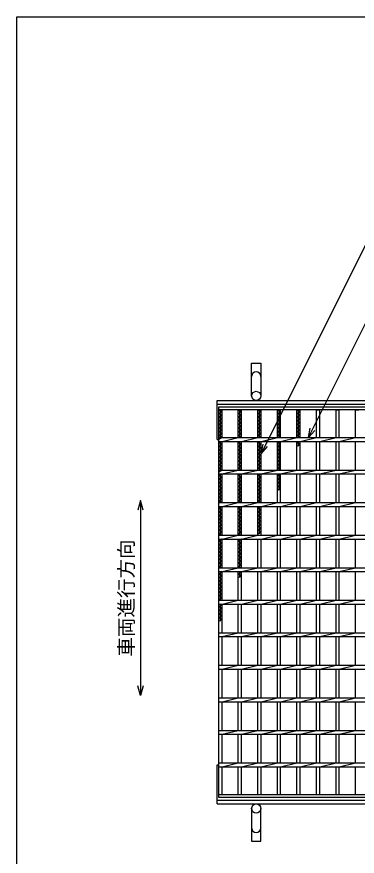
# Model space of a CAD drawing. Units: millimetres, scale not verified. Extents: x -1820 to 1731, y -1282 to 1054.
# Drawn here: x -1729 to -1206, y -236 to 1054 of the extents above; entities that cross this region are included whole.
import ezdxf
from ezdxf.enums import TextEntityAlignment as Align

# ---------------------------------------------------------------- set-up
doc = ezdxf.new("R2010")
doc.units = ezdxf.units.MM
doc.header["$LTSCALE"] = 10
for name, color, linetype, lineweight in [('0_2', 150, 'Continuous', 25), ('16', 3, 'Continuous', 25), ('19', 6, 'Continuous', 25), ('22', 4, 'Continuous', 25)]:
    doc.layers.add(name, color=color, linetype=linetype, lineweight=lineweight)
doc.styles.add('ベクトル', font='')
doc.styles.get('ベクトル').set_extended_font_data('ベクトル')

msp = doc.modelspace()

# ---------------------------------------------------------------- linework, layer by layer
at = {"layer": '0_2'}
for p, q in [((-1729, -1146.5), (-1729, 1053.5)), ((-1729, 1053.5), (1731, 1053.5))]:
    msp.add_line(p, q, dxfattribs=at)
at = {"layer": '0_2', "color": 4}
for p, q in [((-1539, 310.43), (-1543, 295.43)), ((-1535, 295.43), (-1539, 310.43)), ((-1539, 310.43), (-1539, 10.43)), ((-1539, 10.43), (-1543, 25.43)), ((-1535, 25.43), (-1539, 10.43))]:
    msp.add_line(p, q, dxfattribs=at)
at = {"layer": '16'}
for p, q in [((-1419, 454), (-424, 454)), ((-1419, 449.5), (-1419, 454)), ((-424, 449.5), (-1419, 449.5)), ((-1419, -141.5), (-1419, 449.5)), ((-1419, 449.5), (-1414, 449.5)), ((-1414, 446.7), (-1419, 449.5)), ((-1419, 443.9), (-1414, 446.7)), ((-1414, 441.1), (-1419, 443.9)), ((-1419, 438.3), (-1414, 441.1)), ((-1416.5, 407), (-1416.5, 449.5)), ((-1414, 407), (-1414, 449.5)), ((-1389, 407), (-1389, 449.5)), ((-1389, 449.5), (-1384, 449.5)), ((-1384, 446.7), (-1389, 449.5)), ((-1389, 443.9), (-1384, 446.7)), ((-1384, 441.1), (-1389, 443.9)), ((-1389, 438.3), (-1384, 441.1)), ((-1386.5, 407), (-1386.5, 449.5)), ((-1384, 407), (-1384, 449.5)), ((-1359, 407), (-1359, 449.5)), ((-1359, 449.5), (-1354, 449.5)), ((-1354, 446.7), (-1359, 449.5)), ((-1359, 443.9), (-1354, 446.7)), ((-1354, 441.1), (-1359, 443.9)), ((-1359, 438.3), (-1354, 441.1)), ((-1356.5, 407), (-1356.5, 449.5)), ((-1354, 407), (-1354, 449.5)), ((-1329, 407), (-1329, 449.5)), ((-1329, 449.5), (-1324, 449.5)), ((-1324, 446.7), (-1329, 449.5)), ((-1329, 443.9), (-1324, 446.7)), ((-1324, 441.1), (-1329, 443.9)), ((-1329, 438.3), (-1324, 441.1)), ((-1326.5, 407), (-1326.5, 449.5)), ((-1324, 407), (-1324, 449.5)), ((-1299, 407), (-1299, 449.5)), ((-1299, 449.5), (-1294, 449.5)), ((-1294, 446.7), (-1299, 449.5)), ((-1299, 443.9), (-1294, 446.7)), ((-1294, 441.1), (-1299, 443.9)), ((-1299, 438.3), (-1294, 441.1)), ((-1296.5, 407), (-1296.5, 449.5)), ((-1294, 407), (-1294, 449.5)), ((-1269, 407), (-1269, 449.5)), ((-1269, 449.5), (-1264, 449.5)), ((-1264, 407), (-1264, 449.5)), ((-1239, 407), (-1239, 449.5)), ((-1239, 449.5), (-1234, 449.5)), ((-1234, 407), (-1234, 449.5)), ((-1209, 407), (-1209, 449.5)), ((-1209, 449.5), (-1204, 449.5)), ((-1414, 435.5), (-1419, 438.3)), ((-1419, 432.7), (-1414, 435.5)), ((-1414, 429.9), (-1419, 432.7)), ((-1419, 427.1), (-1414, 429.9)), ((-1414, 424.3), (-1419, 427.1)), ((-1384, 435.5), (-1389, 438.3)), ((-1389, 432.7), (-1384, 435.5)), ((-1384, 429.9), (-1389, 432.7)), ((-1389, 427.1), (-1384, 429.9)), ((-1384, 424.3), (-1389, 427.1)), ((-1354, 435.5), (-1359, 438.3)), ((-1359, 432.7), (-1354, 435.5)), ((-1354, 429.9), (-1359, 432.7)), ((-1359, 427.1), (-1354, 429.9)), ((-1354, 424.3), (-1359, 427.1)), ((-1324, 435.5), (-1329, 438.3)), ((-1329, 432.7), (-1324, 435.5)), ((-1324, 429.9), (-1329, 432.7)), ((-1329, 427.1), (-1324, 429.9)), ((-1324, 424.3), (-1329, 427.1)), ((-1294, 435.5), (-1299, 438.3)), ((-1299, 432.7), (-1294, 435.5)), ((-1294, 429.9), (-1299, 432.7)), ((-1299, 427.1), (-1294, 429.9)), ((-1294, 424.3), (-1299, 427.1)), ((-1419, 421.5), (-1414, 424.3)), ((-1414, 418.7), (-1419, 421.5)), ((-1419, 415.9), (-1414, 418.7)), ((-1414, 413.1), (-1419, 415.9)), ((-1419, 410.3), (-1414, 413.1)), ((-1389, 421.5), (-1384, 424.3)), ((-1384, 418.7), (-1389, 421.5)), ((-1389, 415.9), (-1384, 418.7)), ((-1384, 413.1), (-1389, 415.9)), ((-1389, 410.3), (-1384, 413.1)), ((-1359, 421.5), (-1354, 424.3)), ((-1354, 418.7), (-1359, 421.5)), ((-1359, 415.9), (-1354, 418.7)), ((-1354, 413.1), (-1359, 415.9)), ((-1359, 410.3), (-1354, 413.1)), ((-1329, 421.5), (-1324, 424.3)), ((-1324, 418.7), (-1329, 421.5)), ((-1329, 415.9), (-1324, 418.7)), ((-1324, 413.1), (-1329, 415.9)), ((-1329, 410.3), (-1324, 413.1)), ((-1299, 421.5), (-1294, 424.3)), ((-1294, 418.7), (-1299, 421.5)), ((-1299, 415.9), (-1294, 418.7)), ((-1294, 413.1), (-1299, 415.9)), ((-1299, 410.3), (-1294, 413.1)), ((-1414, 407.5), (-1419, 410.3)), ((-1419, 404.7), (-1414, 407.5)), ((-1419, 407), (-424, 407)), ((-1419, 401), (-1419, 407)), ((-1419, 401), (-424, 401)), ((-1419, 399.1), (-1415.61, 401)), ((-1416.5, 357), (-1416.5, 401)), ((-1414, 401), (-1389, 407)), ((-1414, 357), (-1414, 401)), ((-1384, 407.5), (-1389, 410.3)), ((-1389, 357), (-1389, 401)), ((-1389, 399.1), (-1385.61, 401)), ((-1386.5, 357), (-1386.5, 401)), ((-1384.89, 407), (-1384, 407.5)), ((-1384, 401), (-1359, 407)), ((-1384, 357), (-1384, 401)), ((-1354, 407.5), (-1359, 410.3)), ((-1359, 357), (-1359, 401)), ((-1359, 399.1), (-1355.61, 401)), ((-1356.5, 357), (-1356.5, 401)), ((-1354.89, 407), (-1354, 407.5)), ((-1354, 401), (-1329, 407)), ((-1354, 357), (-1354, 401)), ((-1324, 407.5), (-1329, 410.3)), ((-1329, 357), (-1329, 401)), ((-1329, 399.1), (-1325.61, 401)), ((-1326.5, 357), (-1326.5, 401)), ((-1324.89, 407), (-1324, 407.5)), ((-1324, 401), (-1299, 407)), ((-1324, 357), (-1324, 401)), ((-1294, 407.5), (-1299, 410.3)), ((-1299, 357), (-1299, 401)), ((-1299, 399.1), (-1295.61, 401)), ((-1296.5, 393.5), (-1296.5, 401)), ((-1294.89, 407), (-1294, 407.5)), ((-1294, 401), (-1269, 407)), ((-1294, 357), (-1294, 401)), ((-1269, 357), (-1269, 401)), ((-1264, 401), (-1239, 407)), ((-1264, 357), (-1264, 401)), ((-1239, 357), (-1239, 401)), ((-1234, 401), (-1209, 407)), ((-1234, 357), (-1234, 401)), ((-1209, 357), (-1209, 401)), ((-1414, 396.3), (-1419, 399.1)), ((-1419, 393.5), (-1414, 396.3)), ((-1414, 390.7), (-1419, 393.5)), ((-1419, 387.9), (-1414, 390.7)), ((-1414, 385.1), (-1419, 387.9)), ((-1384, 396.3), (-1389, 399.1)), ((-1389, 393.5), (-1384, 396.3)), ((-1384, 390.7), (-1389, 393.5)), ((-1389, 387.9), (-1384, 390.7)), ((-1384, 385.1), (-1389, 387.9)), ((-1354, 396.3), (-1359, 399.1)), ((-1359, 393.5), (-1354, 396.3)), ((-1354, 390.7), (-1359, 393.5)), ((-1359, 387.9), (-1354, 390.7)), ((-1354, 385.1), (-1359, 387.9)), ((-1324, 396.3), (-1329, 399.1)), ((-1329, 393.5), (-1324, 396.3)), ((-1324, 390.7), (-1329, 393.5)), ((-1329, 387.9), (-1324, 390.7)), ((-1324, 385.1), (-1329, 387.9)), ((-1294, 396.3), (-1299, 399.1)), ((-1299, 393.5), (-1294, 396.3)), ((-1419, 382.3), (-1414, 385.1)), ((-1414, 379.5), (-1419, 382.3)), ((-1419, 376.7), (-1414, 379.5)), ((-1414, 373.9), (-1419, 376.7)), ((-1389, 382.3), (-1384, 385.1)), ((-1384, 379.5), (-1389, 382.3)), ((-1389, 376.7), (-1384, 379.5)), ((-1384, 373.9), (-1389, 376.7)), ((-1359, 382.3), (-1354, 385.1)), ((-1354, 379.5), (-1359, 382.3)), ((-1359, 376.7), (-1354, 379.5)), ((-1354, 373.9), (-1359, 376.7)), ((-1329, 382.3), (-1324, 385.1)), ((-1324, 379.5), (-1329, 382.3)), ((-1329, 376.7), (-1324, 379.5)), ((-1324, 373.9), (-1329, 376.7)), ((-1419, 371.1), (-1414, 373.9)), ((-1414, 368.3), (-1419, 371.1)), ((-1419, 365.5), (-1414, 368.3)), ((-1414, 362.7), (-1419, 365.5)), ((-1419, 359.9), (-1414, 362.7)), ((-1389, 371.1), (-1384, 373.9)), ((-1384, 368.3), (-1389, 371.1)), ((-1389, 365.5), (-1384, 368.3)), ((-1384, 362.7), (-1389, 365.5)), ((-1389, 359.9), (-1384, 362.7)), ((-1359, 371.1), (-1354, 373.9)), ((-1354, 368.3), (-1359, 371.1)), ((-1359, 365.5), (-1354, 368.3)), ((-1354, 362.7), (-1359, 365.5)), ((-1359, 359.9), (-1354, 362.7)), ((-1329, 371.1), (-1324, 373.9)), ((-1324, 368.3), (-1329, 371.1)), ((-1329, 365.5), (-1324, 368.3)), ((-1324, 362.7), (-1329, 365.5)), ((-1329, 359.9), (-1324, 362.7)), ((-1414, 357.1), (-1419, 359.9)), ((-1419, 354.3), (-1414, 357.1)), ((-1419, 357), (-424, 357)), ((-1419, 351), (-1419, 357)), ((-1419, 351), (-424, 351)), ((-1419, 348.7), (-1414.89, 351)), ((-1414, 345.9), (-1419, 348.7)), ((-1416.5, 307), (-1416.5, 351)), ((-1414, 351), (-1389, 357)), ((-1414, 307), (-1414, 351)), ((-1384, 357.1), (-1389, 359.9)), ((-1389, 307), (-1389, 351)), ((-1389, 348.7), (-1384.89, 351)), ((-1384, 345.9), (-1389, 348.7)), ((-1386.5, 307), (-1386.5, 351)), ((-1384.18, 357), (-1384, 357.1)), ((-1384, 351), (-1359, 357)), ((-1384, 307), (-1384, 351)), ((-1354, 357.1), (-1359, 359.9)), ((-1359, 307), (-1359, 351)), ((-1359, 348.7), (-1354.89, 351)), ((-1354, 345.9), (-1359, 348.7)), ((-1356.5, 307), (-1356.5, 351)), ((-1354.18, 357), (-1354, 357.1)), ((-1354, 351), (-1329, 357)), ((-1354, 307), (-1354, 351)), ((-1324, 357.1), (-1329, 359.9)), ((-1329, 307), (-1329, 351)), ((-1329, 348.7), (-1324.89, 351)), ((-1324, 345.9), (-1329, 348.7)), ((-1326.5, 326.3), (-1326.5, 351)), ((-1324.18, 357), (-1324, 357.1)), ((-1324, 351), (-1299, 357)), ((-1324, 307), (-1324, 351)), ((-1299, 307), (-1299, 351)), ((-1294, 351), (-1269, 357)), ((-1294, 307), (-1294, 351)), ((-1269, 307), (-1269, 351)), ((-1264, 351), (-1239, 357)), ((-1264, 307), (-1264, 351)), ((-1239, 307), (-1239, 351)), ((-1234, 351), (-1209, 357)), ((-1234, 307), (-1234, 351)), ((-1209, 307), (-1209, 351)), ((-1419, 343.1), (-1414, 345.9)), ((-1414, 340.3), (-1419, 343.1)), ((-1419, 337.5), (-1414, 340.3)), ((-1414, 334.7), (-1419, 337.5)), ((-1389, 343.1), (-1384, 345.9)), ((-1384, 340.3), (-1389, 343.1)), ((-1389, 337.5), (-1384, 340.3)), ((-1384, 334.7), (-1389, 337.5)), ((-1359, 343.1), (-1354, 345.9)), ((-1354, 340.3), (-1359, 343.1)), ((-1359, 337.5), (-1354, 340.3)), ((-1354, 334.7), (-1359, 337.5)), ((-1329, 343.1), (-1324, 345.9)), ((-1324, 340.3), (-1329, 343.1)), ((-1329, 337.5), (-1324, 340.3)), ((-1324, 334.7), (-1329, 337.5)), ((-1419, 331.9), (-1414, 334.7)), ((-1414, 329.1), (-1419, 331.9)), ((-1419, 326.3), (-1414, 329.1)), ((-1414, 323.5), (-1419, 326.3)), ((-1419, 320.7), (-1414, 323.5)), ((-1389, 331.9), (-1384, 334.7)), ((-1384, 329.1), (-1389, 331.9)), ((-1389, 326.3), (-1384, 329.1)), ((-1384, 323.5), (-1389, 326.3)), ((-1389, 320.7), (-1384, 323.5)), ((-1359, 331.9), (-1354, 334.7)), ((-1354, 329.1), (-1359, 331.9)), ((-1359, 326.3), (-1354, 329.1)), ((-1354, 323.5), (-1359, 326.3)), ((-1359, 320.7), (-1354, 323.5)), ((-1329, 331.9), (-1324, 334.7)), ((-1324, 329.1), (-1329, 331.9)), ((-1329, 326.3), (-1324, 329.1)), ((-1414, 317.9), (-1419, 320.7)), ((-1419, 315.1), (-1414, 317.9)), ((-1414, 312.3), (-1419, 315.1)), ((-1419, 309.5), (-1414, 312.3)), ((-1384, 317.9), (-1389, 320.7)), ((-1389, 315.1), (-1384, 317.9)), ((-1384, 312.3), (-1389, 315.1)), ((-1389, 309.5), (-1384, 312.3)), ((-1354, 317.9), (-1359, 320.7)), ((-1359, 315.1), (-1354, 317.9)), ((-1354, 312.3), (-1359, 315.1)), ((-1359, 309.5), (-1354, 312.3)), ((-1414.54, 307), (-1419, 309.5)), ((-1419, 307), (-424, 307)), ((-1419, 301), (-1419, 307)), ((-1419, 301), (-424, 301)), ((-1419, 298.3), (-1414.18, 301)), ((-1414, 295.5), (-1419, 298.3)), ((-1416.5, 257), (-1416.5, 301)), ((-1414, 301), (-1389, 307)), ((-1414, 257), (-1414, 301)), ((-1384.54, 307), (-1389, 309.5)), ((-1389, 257), (-1389, 301)), ((-1389, 298.3), (-1384.18, 301)), ((-1384, 295.5), (-1389, 298.3)), ((-1386.5, 257), (-1386.5, 301)), ((-1384, 301), (-1359, 307)), ((-1384, 257), (-1384, 301)), ((-1354.54, 307), (-1359, 309.5)), ((-1359, 257), (-1359, 301)), ((-1359, 298.3), (-1354.18, 301)), ((-1354, 295.5), (-1359, 298.3)), ((-1356.5, 259.1), (-1356.5, 301)), ((-1354, 301), (-1329, 307)), ((-1354, 257), (-1354, 301)), ((-1329, 257), (-1329, 301)), ((-1324, 301), (-1299, 307)), ((-1324, 257), (-1324, 301)), ((-1299, 257), (-1299, 301)), ((-1294, 301), (-1269, 307)), ((-1294, 257), (-1294, 301)), ((-1269, 257), (-1269, 301)), ((-1264, 301), (-1239, 307)), ((-1264, 257), (-1264, 301)), ((-1239, 257), (-1239, 301)), ((-1234, 301), (-1209, 307)), ((-1234, 257), (-1234, 301)), ((-1209, 257), (-1209, 301)), ((-1419, 292.7), (-1414, 295.5)), ((-1414, 289.9), (-1419, 292.7)), ((-1419, 287.1), (-1414, 289.9)), ((-1414, 284.3), (-1419, 287.1)), ((-1419, 281.5), (-1414, 284.3)), ((-1389, 292.7), (-1384, 295.5)), ((-1384, 289.9), (-1389, 292.7)), ((-1389, 287.1), (-1384, 289.9)), ((-1384, 284.3), (-1389, 287.1)), ((-1389, 281.5), (-1384, 284.3)), ((-1359, 292.7), (-1354, 295.5)), ((-1354, 289.9), (-1359, 292.7)), ((-1359, 287.1), (-1354, 289.9)), ((-1354, 284.3), (-1359, 287.1)), ((-1359, 281.5), (-1354, 284.3)), ((-1414, 278.7), (-1419, 281.5)), ((-1419, 275.9), (-1414, 278.7)), ((-1414, 273.1), (-1419, 275.9)), ((-1419, 270.3), (-1414, 273.1)), ((-1384, 278.7), (-1389, 281.5)), ((-1389, 275.9), (-1384, 278.7)), ((-1384, 273.1), (-1389, 275.9)), ((-1389, 270.3), (-1384, 273.1)), ((-1354, 278.7), (-1359, 281.5)), ((-1359, 275.9), (-1354, 278.7)), ((-1354, 273.1), (-1359, 275.9)), ((-1359, 270.3), (-1354, 273.1)), ((-1414, 267.5), (-1419, 270.3)), ((-1419, 264.7), (-1414, 267.5)), ((-1414, 261.9), (-1419, 264.7)), ((-1419, 259.1), (-1414, 261.9)), ((-1415.25, 257), (-1419, 259.1)), ((-1384, 267.5), (-1389, 270.3)), ((-1389, 264.7), (-1384, 267.5)), ((-1384, 261.9), (-1389, 264.7)), ((-1389, 259.1), (-1384, 261.9)), ((-1385.25, 257), (-1389, 259.1)), ((-1354, 267.5), (-1359, 270.3)), ((-1359, 264.7), (-1354, 267.5)), ((-1354, 261.9), (-1359, 264.7)), ((-1359, 259.1), (-1354, 261.9)), ((-1419, 257), (-424, 257)), ((-1419, 251), (-1419, 257)), ((-1419, 251), (-424, 251)), ((-1419, 247.9), (-1414, 250.7)), ((-1414, 245.1), (-1419, 247.9)), ((-1419, 242.3), (-1414, 245.1)), ((-1416.5, 207), (-1416.5, 251)), ((-1414, 250.7), (-1414.54, 251)), ((-1414, 251), (-1389, 257)), ((-1414, 207), (-1414, 251)), ((-1389, 207), (-1389, 251)), ((-1389, 247.9), (-1384, 250.7)), ((-1384, 245.1), (-1389, 247.9)), ((-1389, 242.3), (-1384, 245.1)), ((-1386.5, 207), (-1386.5, 251)), ((-1384, 250.7), (-1384.54, 251)), ((-1384, 251), (-1359, 257)), ((-1384, 207), (-1384, 251)), ((-1359, 207), (-1359, 251)), ((-1354, 251), (-1329, 257)), ((-1354, 207), (-1354, 251)), ((-1329, 207), (-1329, 251)), ((-1324, 251), (-1299, 257)), ((-1324, 207), (-1324, 251)), ((-1299, 207), (-1299, 251)), ((-1294, 251), (-1269, 257)), ((-1294, 207), (-1294, 251)), ((-1269, 207), (-1269, 251)), ((-1264, 251), (-1239, 257)), ((-1264, 207), (-1264, 251)), ((-1239, 207), (-1239, 251)), ((-1234, 251), (-1209, 257)), ((-1234, 207), (-1234, 251)), ((-1209, 207), (-1209, 251)), ((-1414, 239.5), (-1419, 242.3)), ((-1419, 236.7), (-1414, 239.5)), ((-1414, 233.9), (-1419, 236.7)), ((-1419, 231.1), (-1414, 233.9)), ((-1384, 239.5), (-1389, 242.3)), ((-1389, 236.7), (-1384, 239.5)), ((-1384, 233.9), (-1389, 236.7)), ((-1389, 231.1), (-1384, 233.9)), ((-1414, 228.3), (-1419, 231.1)), ((-1419, 225.5), (-1414, 228.3)), ((-1414, 222.7), (-1419, 225.5)), ((-1419, 219.9), (-1414, 222.7)), ((-1414, 217.1), (-1419, 219.9)), ((-1384, 228.3), (-1389, 231.1)), ((-1389, 225.5), (-1384, 228.3)), ((-1384, 222.7), (-1389, 225.5)), ((-1389, 219.9), (-1384, 222.7)), ((-1384, 217.1), (-1389, 219.9)), ((-1419, 214.3), (-1414, 217.1)), ((-1414, 211.5), (-1419, 214.3)), ((-1419, 208.7), (-1414, 211.5)), ((-1415.96, 207), (-1419, 208.7)), ((-1419, 207), (-424, 207)), ((-1419, 201), (-1419, 207)), ((-1414, 201), (-1389, 207)), ((-1389, 214.3), (-1384, 217.1)), ((-1384, 211.5), (-1389, 214.3)), ((-1389, 208.7), (-1384, 211.5)), ((-1385.96, 207), (-1389, 208.7)), ((-1384, 201), (-1359, 207)), ((-1354, 201), (-1329, 207)), ((-1324, 201), (-1299, 207)), ((-1294, 201), (-1269, 207)), ((-1264, 201), (-1239, 207)), ((-1234, 201), (-1209, 207)), ((-1419, 201), (-424, 201)), ((-1419, 197.5), (-1414, 200.3)), ((-1414, 194.7), (-1419, 197.5)), ((-1419, 191.9), (-1414, 194.7)), ((-1416.5, 157), (-1416.5, 201)), ((-1414, 200.3), (-1415.25, 201)), ((-1414, 157), (-1414, 201)), ((-1389, 157), (-1389, 201)), ((-1389, 197.5), (-1384, 200.3)), ((-1384, 194.7), (-1389, 197.5)), ((-1389, 191.9), (-1384, 194.7)), ((-1386.5, 191.9), (-1386.5, 201)), ((-1384, 200.3), (-1385.25, 201)), ((-1384, 157), (-1384, 201)), ((-1359, 157), (-1359, 201)), ((-1354, 157), (-1354, 201)), ((-1329, 157), (-1329, 201)), ((-1324, 157), (-1324, 201)), ((-1299, 157), (-1299, 201)), ((-1294, 157), (-1294, 201)), ((-1269, 157), (-1269, 201)), ((-1264, 157), (-1264, 201)), ((-1239, 157), (-1239, 201)), ((-1234, 157), (-1234, 201)), ((-1209, 157), (-1209, 201)), ((-1414, 189.1), (-1419, 191.9)), ((-1419, 186.3), (-1414, 189.1)), ((-1414, 183.5), (-1419, 186.3)), ((-1419, 180.7), (-1414, 183.5)), ((-1414, 177.9), (-1419, 180.7)), ((-1419, 175.1), (-1414, 177.9)), ((-1414, 172.3), (-1419, 175.1)), ((-1419, 169.5), (-1414, 172.3)), ((-1414, 166.7), (-1419, 169.5)), ((-1419, 163.9), (-1414, 166.7)), ((-1414, 161.1), (-1419, 163.9)), ((-1419, 158.3), (-1414, 161.1)), ((-1416.68, 157), (-1419, 158.3)), ((-1419, 157), (-424, 157)), ((-1419, 151), (-1419, 157)), ((-1414, 151), (-1389, 157)), ((-1384, 151), (-1359, 157)), ((-1354, 151), (-1329, 157)), ((-1324, 151), (-1299, 157)), ((-1294, 151), (-1269, 157)), ((-1264, 151), (-1239, 157)), ((-1234, 151), (-1209, 157)), ((-1419, 151), (-424, 151)), ((-1419, 147.1), (-1414, 149.9)), ((-1414, 144.3), (-1419, 147.1)), ((-1419, 141.5), (-1414, 144.3)), ((-1416.5, 124.7), (-1416.5, 151)), ((-1414, 149.9), (-1415.96, 151)), ((-1414, 107), (-1414, 151)), ((-1389, 107), (-1389, 151)), ((-1384, 107), (-1384, 151)), ((-1359, 107), (-1359, 151)), ((-1354, 107), (-1354, 151)), ((-1329, 107), (-1329, 151)), ((-1324, 107), (-1324, 151)), ((-1299, 107), (-1299, 151)), ((-1294, 107), (-1294, 151)), ((-1269, 107), (-1269, 151)), ((-1264, 107), (-1264, 151)), ((-1239, 107), (-1239, 151)), ((-1234, 107), (-1234, 151)), ((-1209, 107), (-1209, 151)), ((-1414, 138.7), (-1419, 141.5)), ((-1419, 135.9), (-1414, 138.7)), ((-1414, 133.1), (-1419, 135.9)), ((-1419, 130.3), (-1414, 133.1)), ((-1414, 127.5), (-1419, 130.3)), ((-1419, 124.7), (-1414, 127.5)), ((-1419, 107), (-424, 107)), ((-1419, 101), (-1419, 107)), ((-1414, 101), (-1389, 107)), ((-1384, 101), (-1359, 107)), ((-1354, 101), (-1329, 107)), ((-1324, 101), (-1299, 107)), ((-1294, 101), (-1269, 107)), ((-1264, 101), (-1239, 107)), ((-1234, 101), (-1209, 107)), ((-1419, 101), (-424, 101)), ((-1414, 57), (-1414, 101)), ((-1389, 57), (-1389, 101)), ((-1384, 57), (-1384, 101)), ((-1359, 57), (-1359, 101)), ((-1354, 57), (-1354, 101)), ((-1329, 57), (-1329, 101)), ((-1324, 57), (-1324, 101)), ((-1299, 57), (-1299, 101)), ((-1294, 57), (-1294, 101)), ((-1269, 57), (-1269, 101)), ((-1264, 57), (-1264, 101)), ((-1239, 57), (-1239, 101)), ((-1234, 57), (-1234, 101)), ((-1209, 57), (-1209, 101)), ((-1419, 57), (-424, 57)), ((-1419, 51), (-1419, 57)), ((-1414, 51), (-1389, 57)), ((-1384, 51), (-1359, 57)), ((-1354, 51), (-1329, 57)), ((-1324, 51), (-1299, 57)), ((-1294, 51), (-1269, 57)), ((-1264, 51), (-1239, 57)), ((-1234, 51), (-1209, 57)), ((-1419, 51), (-424, 51)), ((-1414, 7), (-1414, 51)), ((-1389, 7), (-1389, 51)), ((-1384, 7), (-1384, 51)), ((-1359, 7), (-1359, 51)), ((-1354, 7), (-1354, 51)), ((-1329, 7), (-1329, 51)), ((-1324, 7), (-1324, 51)), ((-1299, 7), (-1299, 51)), ((-1294, 7), (-1294, 51)), ((-1269, 7), (-1269, 51)), ((-1264, 7), (-1264, 51)), ((-1239, 7), (-1239, 51)), ((-1234, 7), (-1234, 51)), ((-1209, 7), (-1209, 51)), ((-1419, 7), (-424, 7)), ((-1419, 1), (-1419, 7)), ((-1419, 1), (-424, 1)), ((-1414, 1), (-1389, 7)), ((-1414, -43), (-1414, 1)), ((-1389, -43), (-1389, 1)), ((-1384, 1), (-1359, 7)), ((-1384, -43), (-1384, 1)), ((-1359, -43), (-1359, 1)), ((-1354, 1), (-1329, 7)), ((-1354, -43), (-1354, 1)), ((-1329, -43), (-1329, 1)), ((-1324, 1), (-1299, 7)), ((-1324, -43), (-1324, 1)), ((-1299, -43), (-1299, 1)), ((-1294, 1), (-1269, 7)), ((-1294, -43), (-1294, 1)), ((-1269, -43), (-1269, 1)), ((-1264, 1), (-1239, 7)), ((-1264, -43), (-1264, 1)), ((-1239, -43), (-1239, 1)), ((-1234, 1), (-1209, 7)), ((-1234, -43), (-1234, 1)), ((-1209, -43), (-1209, 1)), ((-1419, -43), (-424, -43)), ((-1419, -49), (-1419, -43)), ((-1419, -49), (-424, -49)), ((-1414, -49), (-1389, -43)), ((-1414, -93), (-1414, -49)), ((-1389, -93), (-1389, -49)), ((-1384, -49), (-1359, -43)), ((-1384, -93), (-1384, -49)), ((-1359, -93), (-1359, -49)), ((-1354, -49), (-1329, -43)), ((-1354, -93), (-1354, -49)), ((-1329, -93), (-1329, -49)), ((-1324, -49), (-1299, -43)), ((-1324, -93), (-1324, -49)), ((-1299, -93), (-1299, -49)), ((-1294, -49), (-1269, -43)), ((-1294, -93), (-1294, -49)), ((-1269, -93), (-1269, -49)), ((-1264, -49), (-1239, -43)), ((-1264, -93), (-1264, -49)), ((-1239, -93), (-1239, -49)), ((-1234, -49), (-1209, -43)), ((-1234, -93), (-1234, -49)), ((-1209, -93), (-1209, -49)), ((-1419, -93), (-424, -93)), ((-1419, -99), (-1419, -93)), ((-1419, -99), (-424, -99)), ((-1414, -99), (-1389, -93)), ((-1414, -141.5), (-1414, -99)), ((-1389, -141.5), (-1389, -99)), ((-1384, -99), (-1359, -93)), ((-1384, -141.5), (-1384, -99)), ((-1359, -141.5), (-1359, -99)), ((-1354, -99), (-1329, -93)), ((-1354, -141.5), (-1354, -99)), ((-1329, -141.5), (-1329, -99)), ((-1324, -99), (-1299, -93)), ((-1324, -141.5), (-1324, -99)), ((-1299, -141.5), (-1299, -99)), ((-1294, -99), (-1269, -93)), ((-1294, -141.5), (-1294, -99)), ((-1269, -141.5), (-1269, -99)), ((-1264, -99), (-1239, -93)), ((-1264, -141.5), (-1264, -99)), ((-1239, -141.5), (-1239, -99)), ((-1234, -99), (-1209, -93)), ((-1234, -141.5), (-1234, -99)), ((-1209, -141.5), (-1209, -99)), ((-1419, -141.5), (-424, -141.5)), ((-1419, -146), (-1419, -141.5)), ((-1419, -141.5), (-1414, -141.5)), ((-1389, -141.5), (-1384, -141.5)), ((-1359, -141.5), (-1354, -141.5)), ((-1329, -141.5), (-1324, -141.5)), ((-1299, -141.5), (-1294, -141.5)), ((-1269, -141.5), (-1264, -141.5)), ((-1239, -141.5), (-1234, -141.5)), ((-1209, -141.5), (-1204, -141.5)), ((-424, -146), (-1419, -146))]:
    msp.add_line(p, q, dxfattribs=at)
at = {"layer": '19'}
for p, q in [((-1368.5, 471), (-1368.5, 521)), ((-1368.5, 521), (-1354.5, 521)), ((-1354.5, 521), (-1354.5, 471)), ((-1421.5, 464), (-421.5, 464)), ((-1421.5, 404), (-1421.5, 464)), ((-1421.5, 458), (-421.5, 458)), ((-1421.5, 404), (-1419, 404)), ((-1421.5, -156), (-1421.5, -96)), ((-1421.5, -96), (-1419, -96)), ((-1421.5, -150), (-421.5, -150)), ((-1421.5, -156), (-421.5, -156)), ((-1368.5, -163), (-1368.5, -213)), ((-1354.5, -213), (-1354.5, -163)), ((-1368.5, -213), (-1354.5, -213))]:
    msp.add_line(p, q, dxfattribs=at)
for centre in [(-1361.5, 471), (-1361.5, -163)]:
    msp.add_circle(centre, 7, dxfattribs=at)
for centre, start, end in [((-1361.5, 501), 0, 180), ((-1361.5, -193), 180, 0)]:
    msp.add_arc(centre, 7, start, end, dxfattribs=at)
at = {"layer": '22'}
for p, q in [((-1354, 382), (-1171.75, 746.5)), ((-1281.5, 407), (-1135.25, 699.5)), ((-1281.5, 407), (-1278.5, 421.6)), ((-1281.5, 407), (-1271.5, 418)), ((-1354, 382), (-1351, 396.6)), ((-1354, 382), (-1344, 393))]:
    msp.add_line(p, q, dxfattribs=at)

# ---------------------------------------------------------------- texts
at = {"layer": '0_2', "color": 2, "style": 'ベクトル'}
msp.add_text('車両進行方向', height=21.99, rotation=90, dxfattribs=at).set_placement((-1561, 70.43), align=Align.MIDDLE_LEFT)

doc.saveas('drawing.dxf')
